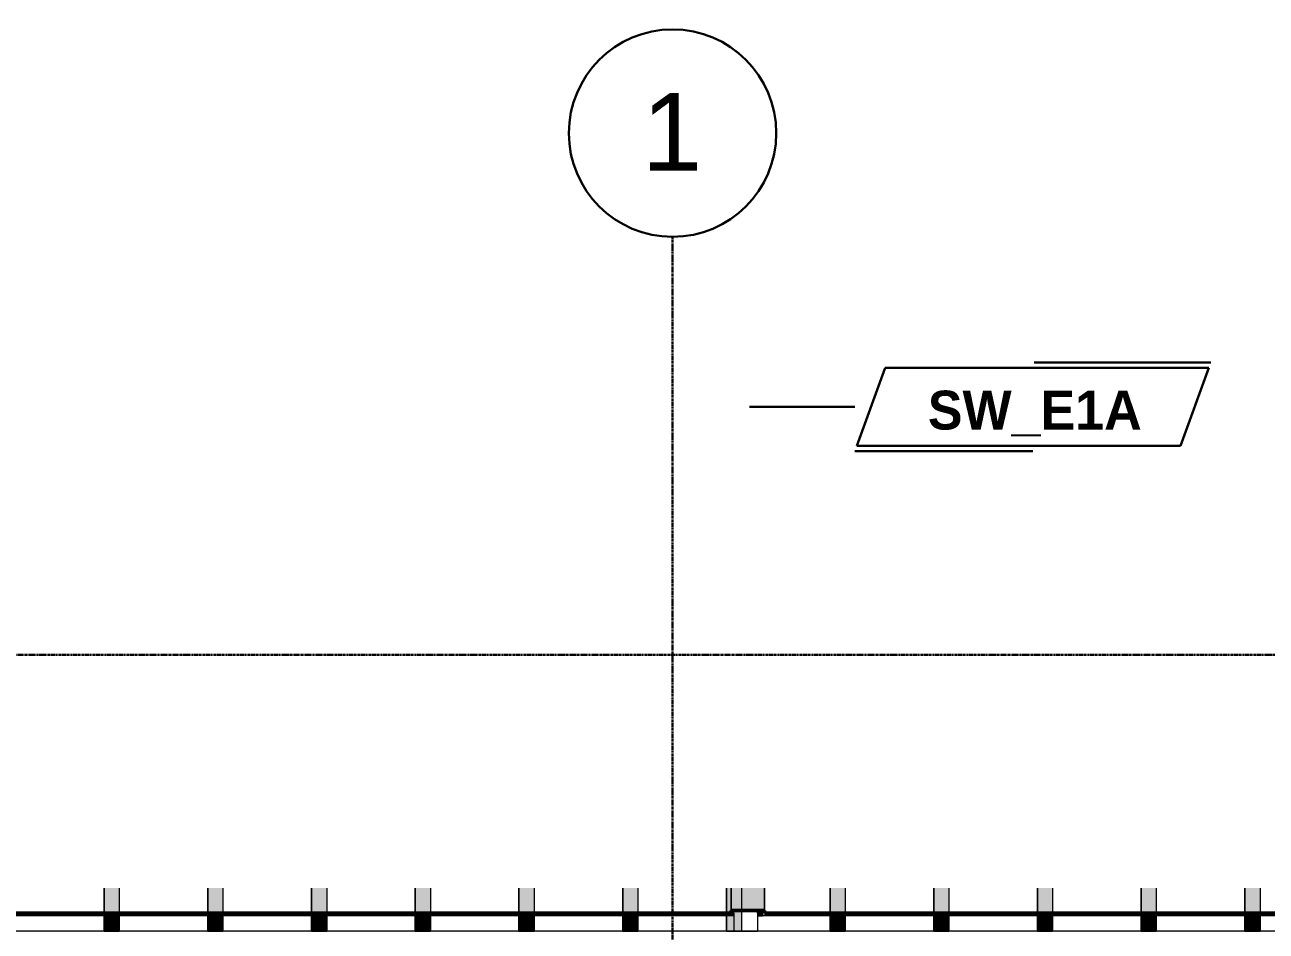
# Model space of a CAD drawing. Header units: inches. Extents: x -4126 to 627, y 9773 to 12338.
# Drawn here: x -1044.5 to -757.2, y 11783.2 to 11993 of the extents above; entities that cross this region are included whole.
import ezdxf

# ---------------------------------------------------------------- set-up
doc = ezdxf.new("R2010")
doc.units = ezdxf.units.IN
doc.header["$MEASUREMENT"] = 0
doc.linetypes.add('Grid Line 1_2_', pattern=[0.875, 0.5, -0.125, 0.125, -0.125])
for name, color, linetype, lineweight in [('A-WALL', 113, 'Continuous', 13), ('A-WALL-IDEN', 211, 'Continuous', 30), ('I-WALL', 2, 'Continuous', 13), ('S-BEAM', 12, 'Continuous', 9), ('S-GRID', 1, 'Continuous', 9), ('S-GRID-IDEN', 1, 'Continuous', 30)]:
    doc.layers.add(name, color=color, linetype=linetype, lineweight=lineweight)
doc.styles.add('Arial', font='arial.ttf', dxfattribs={"height": 18})
doc.styles.add('Century Gothic_B', font='', dxfattribs={"height": 9})
doc.styles.get('Century Gothic_B').set_extended_font_data('Century Gothic', bold=True)

# ---------------------------------------------------------------- blocks, each defined once
blk = doc.blocks.new('CTR - 1st Phase - Common Walls_rvt-2-FRAMING PLAN - 2ND FLOOR AT RAMP')
at = {"layer": 'A-WALL', "transparency": 33554585}
h = blk.add_hatch(color=10, dxfattribs=at)
h.paths.add_polyline_path([(-3460.52, 11786.74), (-3203.32, 11786.74), (-3203.32, 11787.36), (-3460.52, 11787.36)], flags=0)
h.paths.add_polyline_path([(-3467.15, 11786.74), (-3467.15, 11787.36), (-3742.95, 11787.36), (-3742.95, 11786.74), (-3507.37, 11786.74)], flags=0)
at = {"layer": 'A-WALL', "lineweight": 5, "transparency": 33554585}
blk.add_hatch(color=8, dxfattribs=at).paths.add_polyline_path([(-3203.32, 11782.99), (-3203.32, 11783.24), (-3742.95, 11783.24), (-3742.95, 11782.99), (-3236.7, 11782.99)], flags=0)
at = {"layer": 'I-WALL', "lineweight": 5, "transparency": 33554585}
for color, points in [(8, [(-3461.15, 11787.99), (-3460.02, 11787.99), (-3460.02, 11793.19), (-3467.77, 11793.19), (-3467.77, 11787.99), (-3461.65, 11787.99)]), (50, [(-3467.77, 11787.36), (-3467.15, 11787.36), (-3467.15, 11787.99), (-3467.77, 11787.99)]), (254, [(-3461.15, 11786.74), (-3461.15, 11787.99), (-3461.65, 11787.99), (-3461.65, 11786.74)]), (50, [(-3460.52, 11786.74), (-3460.52, 11787.99), (-3461.15, 11787.99), (-3461.15, 11786.74)])]:
    blk.add_hatch(color=color, dxfattribs=at).paths.add_polyline_path(points, flags=0)
at = {"layer": 'I-WALL', "transparency": 33554585}
blk.add_hatch(color=10, dxfattribs=at).paths.add_polyline_path([(-3460.52, 11787.36), (-3460.02, 11787.36), (-3460.02, 11787.99), (-3460.52, 11787.99)], flags=0)
at = {"layer": 'A-WALL', "color": 253}
for p, q in [((-3467.15, 11787.36), (-3467.15, 11787.99)), ((-3461.65, 11787.36), (-3461.65, 11787.99)), ((-3461.15, 11787.36), (-3461.15, 11787.99)), ((-3460.52, 11787.36), (-3460.52, 11787.99)), ((-3467.15, 11786.74), (-3742.95, 11786.74)), ((-3467.15, 11787.36), (-3467.15, 11786.74)), ((-3467.15, 11786.74), (-3467.15, 11783.24)), ((-3461.65, 11787.36), (-3461.65, 11786.74)), ((-3461.65, 11786.74), (-3461.65, 11783.24)), ((-3461.65, 11786.74), (-3461.15, 11786.74)), ((-3461.15, 11786.74), (-3461.65, 11786.74)), ((-3461.15, 11787.36), (-3461.15, 11786.74)), ((-3461.15, 11786.74), (-3460.52, 11786.74)), ((-3460.52, 11786.74), (-3461.15, 11786.74)), ((-3460.52, 11787.36), (-3460.52, 11786.74)), ((-3203.32, 11786.74), (-3460.52, 11786.74)), ((-3467.15, 11783.24), (-3742.95, 11783.24)), ((-3467.15, 11783.24), (-3461.65, 11783.24)), ((-3461.65, 11783.24), (-3467.15, 11783.24)), ((-3203.32, 11783.24), (-3461.65, 11783.24))]:
    blk.add_line(p, q, dxfattribs=at)
at = {"layer": 'A-WALL', "color": 53, "lineweight": 50}
for p, q in [((-3742.95, 11787.36), (-3467.77, 11787.36)), ((-3460.02, 11787.36), (-3203.32, 11787.36))]:
    blk.add_line(p, q, dxfattribs=at)
at = {"layer": 'A-WALL', "color": 9}
for p, q in [((-3742.95, 11787.36), (-3467.77, 11787.36)), ((-3460.02, 11787.36), (-3203.32, 11787.36))]:
    blk.add_line(p, q, dxfattribs=at)
at = {"layer": 'I-WALL', "color": 253}
for p, q in [((-3467.77, 11793.19), (-3467.77, 11787.99)), ((-3467.77, 11787.99), (-3467.77, 11793.19)), ((-3460.02, 11793.19), (-3460.02, 11787.99)), ((-3460.02, 11787.99), (-3460.02, 11793.19))]:
    blk.add_line(p, q, dxfattribs=at)
at = {"layer": 'I-WALL', "color": 53, "lineweight": 50}
for p, q in [((-3467.77, 11787.36), (-3467.77, 11787.99)), ((-3467.77, 11787.99), (-3460.02, 11787.99)), ((-3460.02, 11787.99), (-3460.02, 11787.36))]:
    blk.add_line(p, q, dxfattribs=at)
at = {"layer": 'I-WALL', "color": 9}
for p, q in [((-3467.77, 11787.99), (-3467.15, 11787.99)), ((-3467.77, 11787.36), (-3467.77, 11787.99)), ((-3467.15, 11787.99), (-3461.65, 11787.99)), ((-3461.65, 11787.99), (-3461.15, 11787.99)), ((-3461.15, 11787.99), (-3460.02, 11787.99)), ((-3460.02, 11787.99), (-3460.02, 11787.36))]:
    blk.add_line(p, q, dxfattribs=at)
blk = doc.blocks.new('TRUSS - 22_-1920437-FRAMING PLAN - 2ND FLOOR AT RAMP')
at = {"layer": 'S-BEAM', "transparency": 33554483}
for points in [[(162.17, -1.75), (162.17, 1.75), (156.35, 1.75), (156.35, -1.75)], [(162.8, 1.75), (162.17, 1.75), (162.17, -1.75), (162.8, -1.75)], [(166.3, 1.75), (162.8, 1.75), (162.8, -1.75), (166.3, -1.75)]]:
    blk.add_hatch(color=256, dxfattribs=at).paths.add_polyline_path(points, flags=0)
at = {"layer": 'S-BEAM'}
for p, q in [((156.35, 1.75), (162.17, 1.75)), ((156.35, 1.75), (162.17, 1.75)), ((162.17, 1.75), (162.8, 1.75)), ((162.17, 1.75), (162.8, 1.75)), ((162.8, 1.75), (166.3, 1.75)), ((162.8, 1.75), (166.3, 1.75)), ((166.3, -1.75), (166.3, 1.75)), ((166.3, 1.75), (166.3, -1.75)), ((162.17, -1.75), (156.35, -1.75)), ((156.35, -1.75), (162.17, -1.75)), ((162.8, -1.75), (162.17, -1.75)), ((162.17, -1.75), (162.8, -1.75)), ((166.3, -1.75), (162.8, -1.75)), ((162.8, -1.75), (166.3, -1.75))]:
    blk.add_line(p, q, dxfattribs=at)
blk = doc.blocks.new('TRUSS - 22_-V238-FRAMING PLAN - 2ND FLOOR AT RAMP')
at = {"layer": 'S-BEAM', "transparency": 33554483}
for points in [[(162.17, -1.75), (162.17, 1.75), (156.35, 1.75), (156.35, -1.75)], [(162.8, 1.75), (162.17, 1.75), (162.21, -1.75), (162.8, -1.75)], [(166.3, 1.75), (162.8, 1.75), (162.8, -1.75), (166.3, -1.75)]]:
    blk.add_hatch(color=256, dxfattribs=at).paths.add_polyline_path(points, flags=0)
at = {"layer": 'S-BEAM'}
for p, q in [((156.35, 1.75), (162.17, 1.75)), ((156.35, 1.75), (162.17, 1.75)), ((162.17, 1.75), (162.8, 1.75)), ((162.17, 1.75), (162.8, 1.75)), ((162.8, 1.75), (166.3, 1.75)), ((162.8, 1.75), (166.3, 1.75)), ((166.3, -1.75), (166.3, 1.75)), ((166.3, 1.75), (166.3, -1.75)), ((162.17, -1.75), (156.35, -1.75)), ((156.35, -1.75), (162.17, -1.75)), ((162.8, -1.75), (162.21, -1.75)), ((162.21, -1.75), (162.8, -1.75)), ((166.3, -1.75), (162.8, -1.75)), ((162.8, -1.75), (166.3, -1.75))]:
    blk.add_line(p, q, dxfattribs=at)
blk = doc.blocks.new('TRUSS - 22_-V239-FRAMING PLAN - 2ND FLOOR AT RAMP')
at = {"layer": 'S-BEAM', "transparency": 33554483}
for points in [[(161.55, 1.75), (156.35, 1.75), (156.35, -0.65), (161.55, -0.65), (161.55, -0.03)], [(166.3, -1.75), (166.3, 1.75), (161.55, 1.75), (161.55, -0.03), (162.8, -0.03), (162.8, -1.75), (166.3, -1.75)], [(162.17, -0.65), (156.35, -0.65), (156.35, -1.75), (162.17, -1.75)], [(162.8, -0.65), (162.8, -0.03), (161.55, -0.03), (161.55, -0.65), (162.17, -0.65), (162.18, -1.75), (162.8, -1.75)]]:
    blk.add_hatch(color=256, dxfattribs=at).paths.add_polyline_path(points, flags=0)
at = {"layer": 'S-BEAM'}
for p, q in [((156.35, 1.75), (161.55, 1.75)), ((156.35, 1.75), (161.55, 1.75)), ((161.55, 1.75), (166.3, 1.75)), ((161.55, 1.75), (166.3, 1.75)), ((166.3, -0.03), (166.3, 1.75)), ((166.3, 1.75), (166.3, -0.03)), ((162.18, -1.75), (156.35, -1.75)), ((156.35, -1.75), (162.18, -1.75)), ((162.8, -1.75), (162.18, -1.75)), ((162.18, -1.75), (162.8, -1.75)), ((166.28, -1.75), (162.8, -1.75)), ((162.8, -1.75), (166.28, -1.75)), ((166.3, -1.75), (166.3, -0.03)), ((166.3, -0.03), (166.3, -1.75))]:
    blk.add_line(p, q, dxfattribs=at)
blk = doc.blocks.new('Grid - Grid Head - Circle-1738874-FRAMING PLAN - 2ND FLOOR AT RAMP')
at = {"layer": 'S-GRID-IDEN'}
for start, end in [(360, 180), (180, 360)]:
    blk.add_arc((0, 0), 0.25, start, end, dxfattribs=at)
blk = doc.blocks.new('Wall Tag - Shear Wall-1896169-FRAMING PLAN - 2ND FLOOR AT RAMP')
at = {"layer": 'A-WALL-IDEN'}
for p, q in [((-0.3561, 0.0937), (-0.4244, -0.0937)), ((0.4244, 0.0937), (-0.3561, 0.0937)), ((0.4291, 0.1068), (0.0033, 0.1068)), ((0.3561, -0.0937), (0.4244, 0.0937)), ((0, -0.1068), (-0.4291, -0.1068)), ((-0.4244, -0.0937), (0.3561, -0.0937))]:
    blk.add_line(p, q, dxfattribs=at)

msp = doc.modelspace()

# ---------------------------------------------------------------- linework, layer by layer
at = {"layer": 'A-WALL-IDEN'}
msp.add_line((-876.8, 11904.584), (-852.444, 11904.584), dxfattribs=at)
at = {"layer": 'S-GRID', "linetype": 'Grid Line 1_2_', "lineweight": 30}
for p, q in [((-894.6, 11426.439), (-894.6, 11943.939)), ((627.297, 11847.189), (-1400.408, 11847.189))]:
    msp.add_line(p, q, dxfattribs=at)

# ---------------------------------------------------------------- block references
at = {"lineweight": 5}
msp.add_blockref('CTR - 1st Phase - Common Walls_rvt-2-FRAMING PLAN - 2ND FLOOR AT RAMP', (2586.724, 0), dxfattribs=at)
at = {"layer": 'A-WALL-IDEN', "xscale": 95.99999999999994, "yscale": 95.99999999999994, "zscale": 95.99999999999994}
msp.add_blockref('Wall Tag - Shear Wall-1896169-FRAMING PLAN - 2ND FLOOR AT RAMP', (-811.249, 11904.584), dxfattribs=at)
at = {"layer": 'S-BEAM', "rotation": 270}
for name, p in [('TRUSS - 22_-1920437-FRAMING PLAN - 2ND FLOOR AT RAMP', (-1024.4, 11949.539)), ('TRUSS - 22_-1920437-FRAMING PLAN - 2ND FLOOR AT RAMP', (-1000.4, 11949.539)), ('TRUSS - 22_-1920437-FRAMING PLAN - 2ND FLOOR AT RAMP', (-976.4, 11949.539)), ('TRUSS - 22_-1920437-FRAMING PLAN - 2ND FLOOR AT RAMP', (-952.4, 11949.539)), ('TRUSS - 22_-1920437-FRAMING PLAN - 2ND FLOOR AT RAMP', (-928.4, 11949.539)), ('TRUSS - 22_-1920437-FRAMING PLAN - 2ND FLOOR AT RAMP', (-904.4, 11949.539)), ('TRUSS - 22_-V239-FRAMING PLAN - 2ND FLOOR AT RAMP', (-880.4, 11949.539)), ('TRUSS - 22_-V238-FRAMING PLAN - 2ND FLOOR AT RAMP', (-856.4, 11949.539)), ('TRUSS - 22_-1920437-FRAMING PLAN - 2ND FLOOR AT RAMP', (-832.4, 11949.539)), ('TRUSS - 22_-1920437-FRAMING PLAN - 2ND FLOOR AT RAMP', (-808.4, 11949.539)), ('TRUSS - 22_-1920437-FRAMING PLAN - 2ND FLOOR AT RAMP', (-784.4, 11949.539)), ('TRUSS - 22_-1920437-FRAMING PLAN - 2ND FLOOR AT RAMP', (-760.4, 11949.539))]:
    msp.add_blockref(name, p, dxfattribs=at)
at = {"layer": 'S-GRID-IDEN', "xscale": 95.99999999999994, "yscale": 95.99999999999994, "zscale": 95.99999999999994}
msp.add_blockref('Grid - Grid Head - Circle-1738874-FRAMING PLAN - 2ND FLOOR AT RAMP', (-894.6, 11967.939), dxfattribs=at)

# ---------------------------------------------------------------- texts
at = {"layer": 'A-WALL-IDEN', "lineweight": 9, "insert": (-835.523, 11908.327), "char_height": 9, "width": 58.479, "attachment_point": 1, "style": 'Century Gothic_B'}
msp.add_mtext('SW_E1A', dxfattribs=at)
at = {"layer": 'S-GRID-IDEN', "lineweight": 9, "insert": (-901.729, 11977.227), "char_height": 18, "width": 16.968, "attachment_point": 1, "style": 'Arial'}
msp.add_mtext('1', dxfattribs=at)

doc.saveas('drawing.dxf')
